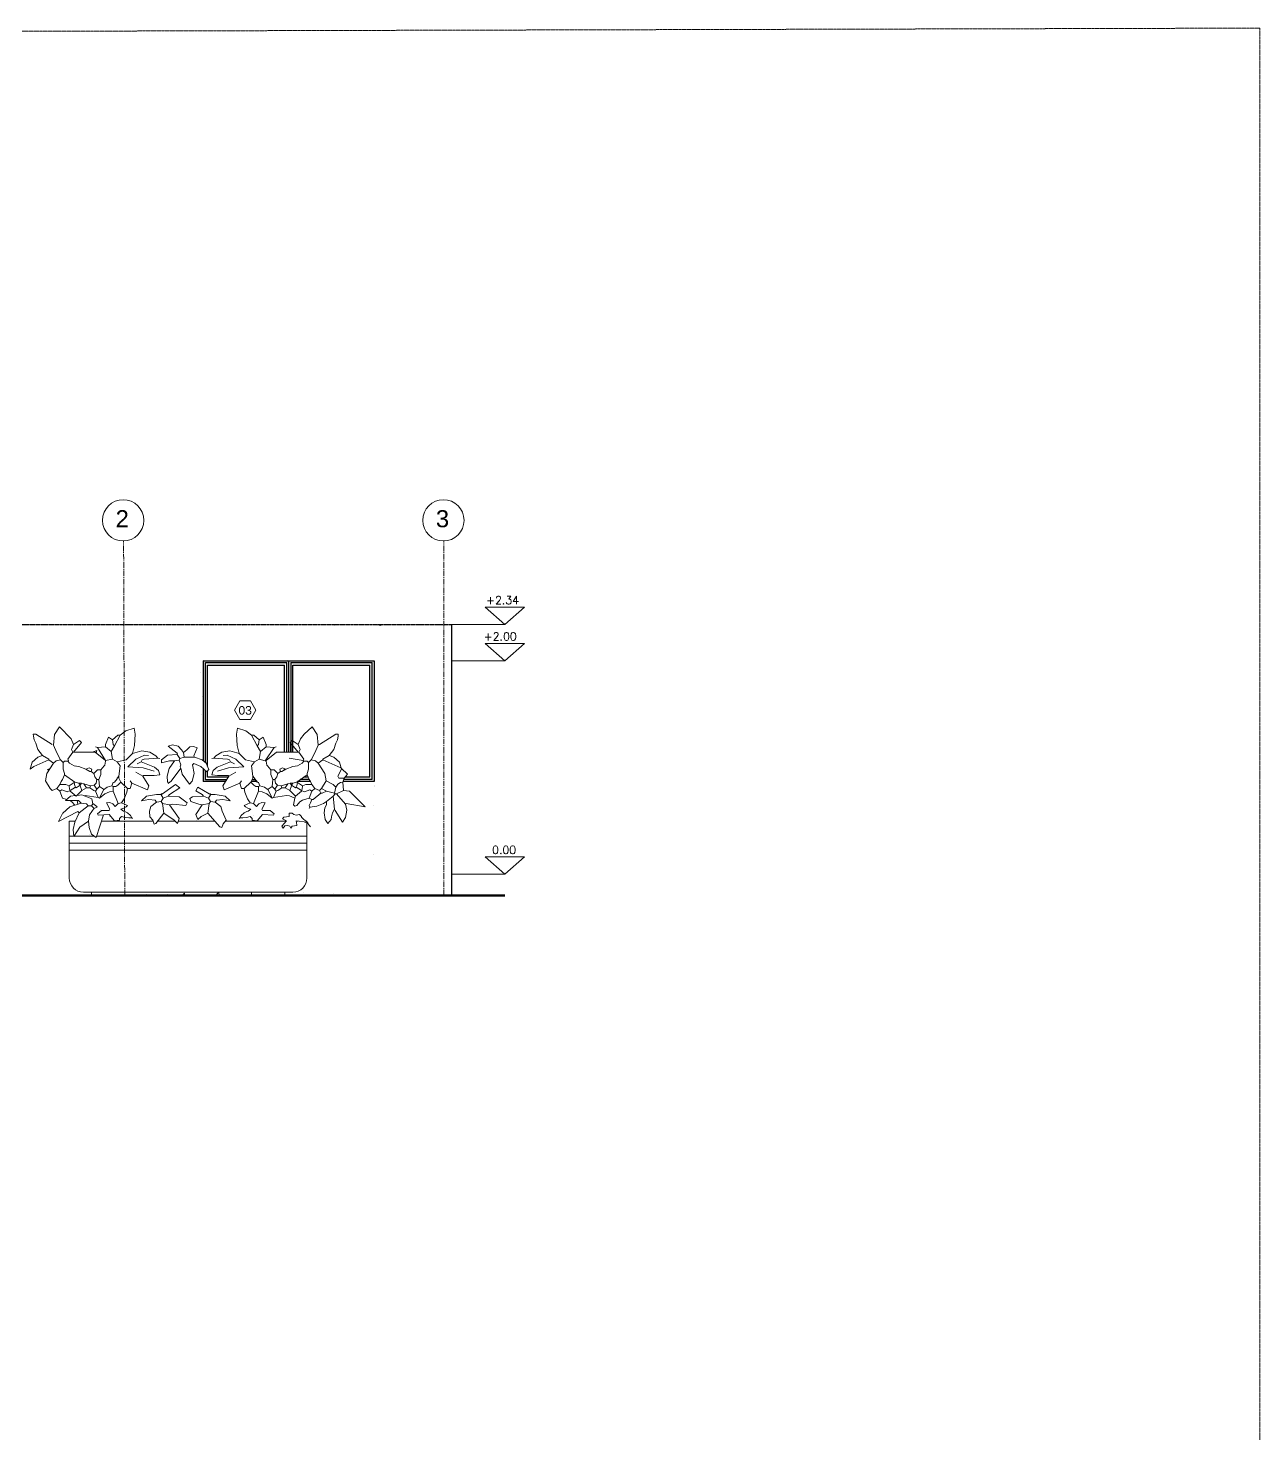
# Model space of a CAD drawing. Header units: centimetres. Extents: x -1487 to 7635, y -1892 to 2688.
# Drawn here: x 6481 to 7635, y 1370 to 2688 of the extents above; entities that cross this region are included whole.
import ezdxf

# ---------------------------------------------------------------- set-up
doc = ezdxf.new("R2010")
doc.units = ezdxf.units.CM
for name, pattern in [('ACAD_ISO10W100', [18, 12, -3, 0, -3]), ('CENTERX2', [4, 2.5, -0.5, 0.5, -0.5]), ('CENTRO2', [1.125, 0.75, -0.125, 0.125, -0.125])]:
    doc.linetypes.add(name, pattern=pattern)
for name, color, linetype, lineweight in [('A-ELEV-MBE1', 7, 'Continuous', 35), ('A-ELEV-PATT', 8, 'Continuous', 18), ('A-GLAZ-FULL', 4, 'Continuous', 25), ('AA - linee quote', 3, 'Continuous', 13), ('AA - pareti sezionate', 7, 'Continuous', 50), ('AA - serramenti e porte', 4, 'Continuous', 25), ('AA pareti non sezionate', 2, 'Continuous', 25), ('AA- arredo', 8, 'Continuous', 18), ('PROIEZIONI', 145, 'Continuous', 13), ('SIMBOLI FINESTRE', 3, 'Continuous', 13)]:
    doc.layers.add(name, color=color, linetype=linetype, lineweight=lineweight)
doc.layers.add('Layer1', color=7, linetype='Continuous')
doc.layers.add('VEGETAZIONE', color=94, linetype='Continuous')
doc.styles.add('ARIAL', font='Arial.ttf')
doc.styles.add('E-ROMANS', font='romans.shx', dxfattribs={"width": 0.8})

msp = doc.modelspace()

# ---------------------------------------------------------------- linework, layer by layer
at = {"layer": 'A-ELEV-MBE1'}
msp.add_line((6877.3816, 1874.9033), (6277.2921, 1874.9033), dxfattribs=at)
at = {"layer": 'A-ELEV-PATT', "linetype": 'Continuous'}
for p, q in [((6516.3113, 2128.2507), (6516.3113, 2128.2507)), ((6529.7107, 2127.9201), (6529.7107, 2127.9201)), ((6681.7083, 2127.8693), (6681.7083, 2127.8693)), ((6701.3452, 2128.3599), (6701.3452, 2128.3599)), ((6767.5335, 2128.2456), (6769.2468, 2128.9033)), ((6806.6246, 2128.8216), (6806.7029, 2128.9033)), ((6806.6339, 2128.805), (6811.1519, 2128.1043)), ((6811.1443, 2128.1088), (6811.0518, 2128.9033)), ((6645.0524, 2095.5411), (6645.0524, 2095.5411)), ((6723.9004, 2095.0302), (6725.3509, 2094.9033)), ((6642.6605, 2084.0805), (6642.6605, 2084.0805)), ((6644.4347, 2078.6301), (6644.4347, 2078.6301)), ((6643.817, 2061.7191), (6643.817, 2061.7191)), ((6643.1993, 2044.8081), (6643.1993, 2044.8081)), ((6805.0903, 2042.4786), (6805.0903, 2042.4786)), ((6877.32, 2041.8671), (6877.32, 2041.8671)), ((6541.7567, 2009.485), (6545.3137, 2010.8504)), ((6541.7683, 2009.4717), (6542.0617, 2009.2739)), ((6544.5646, 2008.5553), (6545.3303, 2010.8372)), ((6499.0734, 1993.1004), (6501.492, 1994.0288)), ((6499.085, 1993.0872), (6500.364, 1992.2245)), ((6796.3644, 1981.5287), (6796.3644, 1981.5287)), ((6804.9406, 1978.1511), (6804.9406, 1978.1511)), ((6805.2714, 1977.5516), (6805.2714, 1977.5516)), ((6804.6247, 1959.1897), (6804.6247, 1959.1897)), ((6804.7908, 1913.8236), (6804.7908, 1913.8236)), ((6609.1849, 1874.9033), (6611.562, 1875.8157)), ((6611.2761, 1874.9033), (6611.578, 1875.803)), ((6625.2749, 1874.9033), (6627.393, 1877.1108)), ((6627.6501, 1874.9033), (6627.3946, 1877.0992)), ((6637.0221, 1875.698), (6637.0221, 1875.698)), ((6656.8749, 1875.3306), (6659.2198, 1878.1251)), ((6656.8814, 1875.3256), (6659.9178, 1875.06)), ((6659.9559, 1875.0468), (6659.388, 1878.1251)), ((6695.6282, 1874.9033), (6695.7609, 1875.0614)), ((6695.831, 1874.9033), (6695.8053, 1875.043)), ((6738.4517, 1877.371), (6738.4517, 1877.371)), ((6766.5755, 1876.4857), (6766.5755, 1876.4857)), ((6865.8843, 1875.8711), (6865.8843, 1875.8711))]:
    msp.add_line(p, q, dxfattribs=at)
at = {"layer": 'A-GLAZ-FULL', "color": 0}
for p, q in [((6720.905, 1992.6021, -0.0003), (6720.905, 1993.9929, -0.0003)), ((6693.7114, 1983.5103, -0.0002), (6690.4859, 1983.5103, -0.0002))]:
    msp.add_line(p, q, dxfattribs=at)
at = {"layer": 'AA - linee quote', "linetype": 'CENTRO2', "ltscale": 7}
for p, q in [((6571.375, 1874.9033), (6570.2921, 2207.188)), ((6870.2921, 1874.9033), (6870.2921, 2207.188))]:
    msp.add_line(p, q, dxfattribs=at)
at = {"layer": 'AA - linee quote'}
for p, q in [((6927.3816, 2128.9033), (6908.9819, 2145.1331)), ((6908.9819, 2145.1331), (6945.7814, 2145.1331)), ((6945.7814, 2145.1331), (6927.3816, 2128.9033)), ((6927.3816, 2094.9033), (6908.9819, 2111.1331)), ((6908.9819, 2111.1331), (6945.7814, 2111.1331)), ((6945.7814, 2111.1331), (6927.3816, 2094.9033)), ((6927.3816, 1894.9033), (6908.9819, 1911.1331)), ((6908.9819, 1911.1331), (6945.7814, 1911.1331)), ((6945.7814, 1911.1331), (6927.3816, 1894.9033))]:
    msp.add_line(p, q, dxfattribs=at)
at = {"layer": 'AA - linee quote', "ltscale": 0.8}
for p, q in [((6927.3816, 2128.9033), (6877.3816, 2128.9033)), ((6927.3816, 2094.9033), (6877.3816, 2094.9033)), ((6927.3816, 1894.9033), (6877.3816, 1894.9033))]:
    msp.add_line(p, q, dxfattribs=at)
at = {"layer": 'AA - linee quote', "linetype": 'CENTRO2', "ltscale": 0.009}
msp.add_lwpolyline([(-1487.331, 2664.295), (7634.7147, 2687.7379), (7634.7147, 76.6954), (-1487.331, 53.2526)], close=True, dxfattribs=at)
at = {"layer": 'AA - linee quote'}
for centre in [(6569.8751, 2226.5152), (6869.8751, 2226.5152)]:
    msp.add_circle(centre, 19.3273, dxfattribs=at)
at = {"layer": 'AA - pareti sezionate'}
msp.add_line((6927.3816, 1874.9033), (5926.5878, 1874.9033), dxfattribs=at)
at = {"layer": 'AA - serramenti e porte'}
for p, q in [((6644.8679, 2094.9033), (6724.8679, 2094.9133, -0.0003)), ((6644.8679, 2094.9033), (6644.8679, 2001.2515)), ((6724.8679, 2094.9133, -0.0003), (6804.8679, 2094.9233, -0.0006)), ((6724.8679, 2094.9133, -0.0003), (6724.8679, 2009.2739, -0.0003)), ((6804.8679, 2094.9233, -0.0006), (6804.8679, 1981.8503, -0.0006)), ((6647.0121, 2093.2338), (6723.2015, 2093.2372, -0.0003)), ((6647.0121, 1999.4865), (6647.0121, 2093.2338)), ((6648.9289, 1996.0856), (6648.9294, 2090.9343)), ((6648.9294, 2090.9376), (6720.905, 2090.9372, -0.0003)), ((6720.905, 2009.2739, -0.0003), (6720.905, 2090.9372, -0.0003)), ((6723.2015, 2009.2739, -0.0003), (6723.2015, 2093.2372, -0.0003)), ((6727.0121, 2093.2438, -0.0003), (6803.2015, 2093.2472, -0.0006)), ((6727.0121, 2093.2438, -0.0003), (6727.0121, 2009.2739, -0.0003)), ((6728.9289, 2009.2739, -0.0003), (6728.9294, 2090.9476, -0.0003)), ((6728.9294, 2090.9476, -0.0003), (6800.905, 2090.9472, -0.0006)), ((6800.905, 1985.8203, -0.0006), (6800.905, 2090.9472, -0.0006)), ((6803.2015, 1983.5203, -0.0006), (6803.2015, 2093.2472, -0.0006)), ((6644.8679, 1993.9554), (6644.8679, 1981.8403)), ((6647.0121, 1983.5103), (6647.0121, 1991.9521)), ((6648.9288, 1985.8103), (6648.9288, 1991.4879)), ((6665.7557, 1981.8403, -0.0001), (6644.897, 1981.8403)), ((6666.7577, 1983.5103, -0.0001), (6647.0121, 1983.5103)), ((6668.1377, 1985.8103, -0.0001), (6648.9288, 1985.8103)), ((6695.0476, 1981.8403, -0.0002), (6689.6509, 1981.8403, -0.0002)), ((6693.0358, 1984.3546), (6695.4663, 1981.3169)), ((6745.3326, 1981.8503, -0.0004), (6733.3159, 1981.8503, -0.0003)), ((6744.24, 1983.5203, -0.0004), (6735.7457, 1983.5203, -0.0003)), ((6743.2003, 1985.8203, -0.0004), (6739.0922, 1985.8203, -0.0003)), ((6804.8679, 1981.8503, -0.0006), (6775.8703, 1981.8503, -0.0005)), ((6803.2015, 1983.5203, -0.0006), (6776.4272, 1983.5203, -0.0005)), ((6800.905, 1985.8203, -0.0006), (6777.6222, 1985.8203, -0.0005))]:
    msp.add_line(p, q, dxfattribs=at)
at = {"layer": 'AA pareti non sezionate', "linetype": 'ACAD_ISO10W100', "ltscale": 0.0009}
msp.add_line((5932.0907, 2128.9033), (6877.3816, 2128.9033), dxfattribs=at)
at = {"layer": 'AA pareti non sezionate'}
msp.add_line((6877.3816, 2128.9033), (6877.3816, 1874.9033), dxfattribs=at)
at = {"layer": 'AA- arredo'}
for p, q in [((6505.4016, 2025.723), (6510.1462, 2033.0326)), ((6510.1462, 2033.0326), (6521.0308, 2021.6297)), ((6567.0812, 2025.1383), (6572.3839, 2029.2316)), ((6572.3839, 2029.2316), (6580.1985, 2031.8631)), ((6580.1985, 2031.8631), (6581.0358, 2026.0154)), ((6676.9609, 2031.8631), (6676.1236, 2026.0154)), ((6684.7755, 2029.2316), (6676.9609, 2031.8631)), ((6690.0783, 2025.1383), (6684.7755, 2029.2316)), ((6747.0133, 2033.0326), (6739.4777, 2026.0154)), ((6751.7578, 2025.723), (6747.0133, 2033.0326)), ((6485.8651, 2024.2611), (6485.7221, 2026.29)), ((6485.7221, 2026.29), (6488.1544, 2026.29)), ((6486.4233, 2020.7525), (6485.8651, 2024.2611)), ((6488.1531, 2017.7833), (6486.4233, 2020.7525)), ((6489.9765, 2011.7044), (6488.1531, 2017.7833)), ((6488.1544, 2026.29), (6503.3469, 2016.5671)), ((6504.563, 2015.96), (6505.4016, 2025.723)), ((6504.563, 2015.96), (6507.6343, 2008.7648)), ((6521.0308, 2021.6297), (6523.4034, 2016.5671)), ((6521.5801, 2011.7044), (6523.4034, 2016.5671)), ((6523.4034, 2016.5671), (6528.8734, 2020.2138)), ((6530.6967, 2018.3905), (6523.4034, 2009.2739)), ((6528.8734, 2020.2138), (6530.6967, 2018.3905)), ((6553.1837, 2016.5671), (6556.2232, 2023.2533)), ((6553.1837, 2014.1367), (6553.1837, 2016.5671)), ((6556.2232, 2023.2533), (6559.8698, 2020.821)), ((6559.8698, 2020.821), (6564.7326, 2025.0766)), ((6559.8698, 2020.821), (6560.477, 2016.5671)), ((6560.477, 2016.5671), (6561.6931, 2015.351)), ((6561.6931, 2015.351), (6567.0812, 2025.1383)), ((6564.7326, 2025.0766), (6567.1631, 2025.0766)), ((6580.4776, 2015.4896), (6578.7102, 2008.0577)), ((6581.0358, 2026.0154), (6580.4776, 2015.4896)), ((6616.2204, 2016.1232), (6611.8773, 2015.0183)), ((6621.2441, 2014.9537), (6616.2204, 2016.1232)), ((6676.1236, 2026.0154), (6676.6818, 2015.4896)), ((6676.6818, 2015.4896), (6678.4492, 2008.0577)), ((6692.4268, 2025.0766), (6689.9963, 2025.0766)), ((6695.4663, 2015.351), (6690.0783, 2025.1383)), ((6697.2896, 2020.821), (6692.4268, 2025.0766)), ((6696.6825, 2016.5671), (6695.4663, 2015.351)), ((6697.2896, 2020.821), (6696.6825, 2016.5671)), ((6700.9363, 2023.2533), (6697.2896, 2020.821)), ((6703.9758, 2016.5671), (6700.9363, 2023.2533)), ((6703.9758, 2014.1367), (6703.9758, 2016.5671)), ((6728.2861, 2020.2138), (6726.4628, 2018.3905)), ((6726.4628, 2018.3905), (6733.756, 2009.2739)), ((6733.756, 2016.5671), (6728.2861, 2020.2138)), ((6736.1286, 2021.6297), (6733.756, 2016.5671)), ((6735.5794, 2011.7044), (6733.756, 2016.5671)), ((6739.4777, 2026.0154), (6736.1286, 2021.6297)), ((6749.5251, 2008.7648), (6752.5964, 2015.96)), ((6752.5964, 2015.96), (6751.7578, 2025.723)), ((6753.8126, 2016.5671), (6752.5964, 2015.96)), ((6769.005, 2026.29), (6753.8126, 2016.5671)), ((6769.0063, 2017.7833), (6767.183, 2011.7044)), ((6771.4373, 2026.29), (6769.005, 2026.29)), ((6769.0063, 2017.7833), (6770.7362, 2020.7525)), ((6770.7362, 2020.7525), (6771.2944, 2024.2611)), ((6771.2944, 2024.2611), (6771.4373, 2026.29)), ((6484.7487, 1999.9933), (6490.0515, 2004.6714)), ((6494.2303, 2006.2344), (6489.9765, 2011.7044)), ((6490.0515, 2004.6714), (6494.2303, 2006.2344)), ((6494.2303, 2006.2344), (6500.3074, 2002.5878)), ((6500.3074, 2002.5878), (6500.3074, 2001.9806)), ((6507.6343, 2008.7648), (6511.2473, 2001.9806)), ((6522.7962, 2009.2739), (6517.9334, 2002.5878)), ((6517.9334, 2002.5878), (6518.5406, 2001.3734)), ((6522.7962, 2009.2739), (6521.5801, 2011.7044)), ((6523.4034, 2009.2739), (6522.7962, 2009.2739)), ((6523.4034, 2009.2739), (6524.0106, 2009.2739)), ((6543.7022, 2009.2739), (6524.0106, 2009.2739)), ((6553.1837, 2001.3734), (6543.7023, 2009.2739)), ((6544.0671, 2014.1367), (6545.8904, 2013.5277)), ((6545.8904, 2013.5277), (6553.1837, 2014.1367)), ((6553.1837, 2001.3734), (6545.8904, 2013.5277)), ((6558.6537, 2009.8811), (6553.1837, 2014.1367)), ((6559.8698, 2002.5878), (6553.1837, 2001.3734)), ((6561.6931, 2015.351), (6558.6537, 2009.8811)), ((6558.6537, 2009.8811), (6559.8698, 2002.5878)), ((6564.1236, 2000.1573), (6559.8698, 2002.5878)), ((6578.7102, 2008.0577), (6572.6331, 2001.9806)), ((6574.3884, 1995.4464), (6581.6832, 2002.6999)), ((6578.7102, 2008.0577), (6587.2196, 2010.49)), ((6578.7102, 2008.6667), (6578.7102, 2008.0577)), ((6581.6832, 2002.6999), (6589.8434, 2006.4562)), ((6587.2196, 2010.49), (6594.7114, 2009.3496)), ((6587.8268, 2001.9806), (6589.6501, 2002.5878)), ((6589.6501, 2002.5878), (6602.4133, 2003.804)), ((6589.8434, 2006.4562), (6593.6762, 2006.0676)), ((6594.7114, 2009.3496), (6600.5723, 2005.841)), ((6600.5723, 2005.841), (6602.4133, 2003.804)), ((6602.4133, 2003.804), (6604.2367, 2003.1968)), ((6605.7984, 2002.2551), (6611.2684, 2006.5107)), ((6605.7984, 1999.2174), (6605.7984, 2002.2551)), ((6620.3849, 2007.1179), (6611.2684, 2006.5107)), ((6611.8773, 2015.0183), (6620.3849, 2008.334)), ((6620.3849, 2008.334), (6620.3849, 2007.1179)), ((6620.3849, 2007.1179), (6622.8172, 2003.4712)), ((6624.6406, 2011.3717), (6621.2441, 2014.9537)), ((6622.8172, 2003.4712), (6622.2083, 2001.6479)), ((6627.0711, 2004.6874), (6622.8172, 2003.4712)), ((6626.4639, 2008.9412), (6624.6406, 2011.3717)), ((6629.5016, 2011.3717), (6626.4639, 2008.9412)), ((6626.4639, 2008.9412), (6627.0711, 2004.6874)), ((6627.0711, 2004.6874), (6636.7948, 2004.6874)), ((6632.4078, 2014.3689), (6629.5016, 2011.3717)), ((6635.7569, 2014.6613), (6632.4078, 2014.3689)), ((6639.2272, 2013.1952), (6635.7569, 2014.6613)), ((6636.1876, 2005.9017), (6639.2272, 2013.1952)), ((6636.7948, 2004.6874), (6636.1876, 2005.9017)), ((6643.8506, 2002.0888), (6636.7948, 2004.6874)), ((6654.7461, 2003.804), (6652.9228, 2003.1968)), ((6656.5871, 2005.841), (6654.7461, 2003.804)), ((6667.5093, 2002.5878), (6654.7461, 2003.804)), ((6662.4481, 2009.3496), (6656.5871, 2005.841)), ((6669.9398, 2010.49), (6662.4481, 2009.3496)), ((6667.316, 2006.4562), (6663.4832, 2006.0676)), ((6675.4763, 2002.6999), (6667.316, 2006.4562)), ((6669.3327, 2001.9806), (6667.5093, 2002.5878)), ((6678.4492, 2008.0577), (6669.9398, 2010.49)), ((6682.771, 1995.4464), (6675.4763, 2002.6999)), ((6678.4492, 2008.6667), (6678.4492, 2008.0577)), ((6678.4492, 2008.0577), (6684.5264, 2001.9806)), ((6693.0358, 2000.1573), (6697.2896, 2002.5878)), ((6695.4663, 2015.351), (6698.5058, 2009.8811)), ((6698.5058, 2009.8811), (6697.2896, 2002.5878)), ((6697.2896, 2002.5878), (6702.9436, 2001.0459)), ((6698.5058, 2009.8811), (6703.9758, 2014.1367)), ((6702.9436, 2001.0459), (6711.269, 2013.5277)), ((6711.269, 2013.5277), (6703.9758, 2014.1367)), ((6703.9758, 2001.3734), (6713.4572, 2009.2739)), ((6713.0924, 2014.1367), (6711.269, 2013.5277)), ((6713.4572, 2009.2739), (6733.1489, 2009.2739)), ((6738.6188, 2001.3734), (6725.2466, 2003.804)), ((6733.756, 2009.2739), (6733.1489, 2009.2739)), ((6733.756, 2009.2739), (6734.3632, 2009.2739)), ((6734.3632, 2009.2739), (6735.5794, 2011.7044)), ((6734.3632, 2009.2739), (6739.226, 2002.5878)), ((6739.226, 2002.5878), (6738.6188, 2001.3734)), ((6745.9121, 2001.9806), (6749.5251, 2008.7648)), ((6762.9292, 2006.2344), (6756.8521, 2002.5878)), ((6756.8521, 2002.5878), (6756.8521, 2001.9806)), ((6767.183, 2011.7044), (6762.9292, 2006.2344)), ((6767.108, 2004.6714), (6762.9292, 2006.2344)), ((6772.4107, 1999.9933), (6767.108, 2004.6714)), ((6482.6832, 1993.4712), (6484.7487, 1999.9933)), ((6486.3298, 1995.9035), (6482.6832, 1993.4712)), ((6482.6832, 1994.0802), (6482.6832, 1993.4712)), ((6500.3074, 2001.9806), (6486.3298, 1995.9035)), ((6498.4841, 1989.2174), (6497.2697, 1982.5313)), ((6504.563, 1998.9411), (6498.4841, 1989.2174)), ((6500.3074, 2001.9806), (6504.563, 1998.9411)), ((6507.0761, 2001.1629), (6504.563, 1998.9411)), ((6511.2473, 2001.9806), (6507.0761, 2001.1629)), ((6513.6796, 1999.5501), (6511.2473, 2001.9806)), ((6514.894, 2000.7644), (6513.6796, 1999.5501)), ((6513.6796, 1999.5501), (6513.6796, 1993.4712)), ((6513.6796, 1993.4712), (6514.894, 1989.2174)), ((6517.9334, 2000.7644), (6514.894, 2000.7644)), ((6514.894, 1989.2174), (6514.894, 1988.0012)), ((6518.5406, 2001.3734), (6517.9334, 2000.7644)), ((6517.9334, 2000.7644), (6519.6353, 1998.8238)), ((6519.6353, 1998.8238), (6523.8217, 1996.4847)), ((6523.8217, 1996.4847), (6528.2662, 1995.9035)), ((6528.2662, 1995.9035), (6534.9505, 1993.4712)), ((6534.9505, 1993.4712), (6537.9899, 1994.6873)), ((6538.5971, 1991.0407), (6534.9505, 1993.4712)), ((6537.9899, 1994.6873), (6540.4204, 1993.4712)), ((6539.8133, 1991.0407), (6538.5971, 1991.0407)), ((6540.4204, 1993.4712), (6539.8133, 1991.0407)), ((6539.8133, 1991.0407), (6542.2438, 1989.2174)), ((6542.2438, 1989.2174), (6545.8904, 1992.864)), ((6542.2438, 1989.2174), (6543.4599, 1986.1779)), ((6545.8904, 1992.864), (6548.9299, 1992.864)), ((6551.9693, 1996.5106), (6548.9299, 1992.864)), ((6548.9299, 1992.864), (6548.9401, 1988.298)), ((6552.5765, 1997.1178), (6551.9693, 1996.5106)), ((6553.1837, 2000.7644), (6552.5765, 1997.1178)), ((6553.1837, 2000.7644), (6553.1837, 2001.3734)), ((6572.6331, 2001.9806), (6564.1236, 2000.1573)), ((6564.1236, 2000.1573), (6567.1631, 1996.5106)), ((6567.1631, 1996.5106), (6565.9469, 1986.7869)), ((6588.4834, 1994.6692), (6574.3884, 1995.4464)), ((6588.4358, 1986.7869), (6581.7496, 1990.4335)), ((6582.9658, 1998.334), (6586.6124, 2000.1573)), ((6586.6124, 2000.1573), (6587.8268, 2001.9806)), ((6591.4734, 1998.334), (6586.6124, 2000.1573)), ((6598.8691, 1991.5606), (6588.4834, 1994.6692)), ((6599.3757, 1995.2945), (6591.4734, 1998.334)), ((6603.0223, 1992.2568), (6599.3757, 1995.2945)), ((6604.2367, 1988.0012), (6603.0223, 1992.2568)), ((6613.4294, 2001.2117), (6605.7984, 1999.2174)), ((6612.8713, 1993.9021), (6611.1967, 1986.8849)), ((6617.9538, 2001.0405), (6612.8713, 1993.9021)), ((6617.9544, 2001.0407), (6613.4294, 2001.2117)), ((6624.0316, 1994.3546), (6614.915, 1982.1986)), ((6622.2083, 2001.6479), (6617.9544, 2001.0407)), ((6622.2083, 2001.6479), (6624.0316, 1997.3941)), ((6624.0316, 1997.3941), (6623.4244, 1995.5708)), ((6623.4244, 1995.5708), (6624.0316, 1994.3546)), ((6624.0316, 1994.3546), (6625.1514, 1988.6392)), ((6634.3644, 1982.1986), (6636.3151, 1989.224)), ((6634.9715, 1997.3941), (6636.1876, 1998.6084)), ((6636.3151, 1989.224), (6634.9715, 1997.3941)), ((6636.1876, 1998.6084), (6642.7342, 1995.9488)), ((6642.7342, 1995.9488), (6648.3438, 1990.708)), ((6647.7579, 1998.8726), (6643.8506, 2002.0888)), ((6650.167, 1993.1385), (6647.7579, 1998.8726)), ((6648.3438, 1990.708), (6650.167, 1993.1385)), ((6652.9228, 1988.0012), (6654.1371, 1992.2568)), ((6654.1371, 1992.2568), (6657.7837, 1995.2945)), ((6657.7837, 1995.2945), (6665.686, 1998.334)), ((6658.2903, 1991.5606), (6668.6761, 1994.6692)), ((6665.686, 1998.334), (6670.547, 2000.1573)), ((6668.6761, 1994.6692), (6682.771, 1995.4464)), ((6668.7236, 1986.7869), (6675.4098, 1990.4335)), ((6670.547, 2000.1573), (6669.3327, 2001.9806)), ((6674.1936, 1998.334), (6670.547, 2000.1573)), ((6684.5264, 2001.9806), (6693.0358, 2000.1573)), ((6693.0358, 2000.1573), (6689.9963, 1996.5106)), ((6689.9963, 1996.5106), (6691.2125, 1986.7869)), ((6703.9758, 2000.7644), (6703.9758, 2001.3734)), ((6703.9758, 2000.7644), (6704.5829, 1997.1178)), ((6704.5829, 1997.1178), (6705.1901, 1996.5106)), ((6705.1901, 1996.5106), (6708.2296, 1992.864)), ((6708.2296, 1992.864), (6708.2193, 1988.298)), ((6711.269, 1992.864), (6708.2296, 1992.864)), ((6714.9157, 1989.2174), (6711.269, 1992.864)), ((6714.9157, 1989.2174), (6713.6995, 1986.1779)), ((6717.3462, 1991.0407), (6714.9157, 1989.2174)), ((6719.1695, 1994.6873), (6716.739, 1993.4712)), ((6716.739, 1993.4712), (6717.3462, 1991.0407)), ((6717.3462, 1991.0407), (6718.5623, 1991.0407)), ((6718.5623, 1991.0407), (6722.209, 1993.4712)), ((6722.209, 1993.4712), (6719.1695, 1994.6873)), ((6728.8932, 1995.9035), (6722.209, 1993.4712)), ((6733.3377, 1996.4847), (6728.8932, 1995.9035)), ((6737.5241, 1998.8238), (6733.3377, 1996.4847)), ((6739.226, 2000.7644), (6737.5241, 1998.8238)), ((6738.6188, 2001.3734), (6739.226, 2000.7644)), ((6739.226, 2000.7644), (6742.2655, 2000.7644)), ((6742.2655, 2000.7644), (6743.4798, 1999.5501)), ((6743.4798, 1993.4712), (6742.2655, 1989.2174)), ((6742.2655, 1989.2174), (6742.2655, 1988.0012)), ((6743.4798, 1999.5501), (6745.9121, 2001.9806)), ((6743.4798, 1999.5501), (6743.4798, 1993.4712)), ((6750.0833, 2001.1629), (6745.9121, 2001.9806)), ((6752.5964, 1998.9411), (6750.0833, 2001.1629)), ((6756.8521, 2001.9806), (6752.5964, 1998.9411)), ((6752.5964, 1998.9411), (6758.6754, 1989.2174)), ((6756.8521, 2001.9806), (6770.8296, 1995.9035)), ((6758.6754, 1989.2174), (6759.8897, 1982.5313)), ((6770.8296, 1995.9035), (6773.8691, 1994.6873)), ((6774.4762, 1993.4712), (6770.8296, 1986.7869)), ((6774.4762, 1993.4712), (6772.4107, 1999.9933)), ((6779.9462, 1988.6102), (6774.4762, 1994.0802)), ((6497.2697, 1982.5313), (6501.5235, 1975.2379)), ((6507.6007, 1975.2379), (6510.6402, 1978.8846)), ((6510.6402, 1978.8846), (6511.8563, 1981.9241)), ((6516.1101, 1978.8846), (6510.6402, 1978.8846)), ((6511.8563, 1981.9241), (6513.0707, 1983.7474)), ((6513.0707, 1983.7474), (6514.894, 1988.0012)), ((6514.894, 1988.0012), (6524.6196, 1981.3169)), ((6519.1496, 1977.6702), (6516.1101, 1978.8846)), ((6524.0106, 1980.7079), (6519.1496, 1977.6702)), ((6519.7568, 1974.6308), (6519.1496, 1977.6702)), ((6525.2267, 1976.4541), (6520.3639, 1973.4146)), ((6524.6196, 1981.3169), (6524.0106, 1980.7079)), ((6524.0106, 1980.7079), (6524.6196, 1977.6702)), ((6528.2662, 1980.1008), (6524.6196, 1981.3169)), ((6524.6196, 1977.6702), (6525.2267, 1976.4541)), ((6525.2267, 1976.4541), (6525.8339, 1975.8469)), ((6525.8339, 1975.8469), (6529.4805, 1978.2774)), ((6529.4805, 1978.2774), (6528.2662, 1980.1008)), ((6528.2662, 1980.1008), (6530.6967, 1980.1008)), ((6529.4805, 1978.2774), (6530.6967, 1980.1008)), ((6529.4805, 1977.6702), (6529.4805, 1978.2774)), ((6531.3038, 1973.4146), (6529.4805, 1977.6702)), ((6530.6967, 1980.1008), (6533.1272, 1979.4936)), ((6539.2061, 1977.6702), (6533.1272, 1979.4936)), ((6533.1272, 1979.4936), (6535.5595, 1975.8469)), ((6538.5971, 1975.8469), (6539.2061, 1977.6702)), ((6542.8527, 1978.2774), (6539.2061, 1977.6702)), ((6544.6761, 1980.1008), (6542.8527, 1978.2774)), ((6542.8527, 1978.2774), (6545.2832, 1974.6308)), ((6543.4599, 1986.1779), (6545.2832, 1983.7474)), ((6545.2832, 1983.7474), (6544.6761, 1980.1008)), ((6545.2832, 1983.7474), (6547.1065, 1983.7474)), ((6545.2832, 1974.6308), (6547.7137, 1977.0613)), ((6548.9401, 1988.298), (6547.1065, 1983.7474)), ((6547.1065, 1983.7474), (6547.7137, 1977.0613)), ((6547.7137, 1977.0613), (6551.3603, 1974.6308)), ((6551.3603, 1974.0236), (6555.007, 1976.4541)), ((6555.007, 1976.4541), (6559.2627, 1977.6702)), ((6559.2627, 1977.6702), (6560.477, 1980.7079)), ((6560.477, 1977.0613), (6559.2627, 1977.6702)), ((6561.6931, 1981.3169), (6560.477, 1980.7079)), ((6560.477, 1980.7079), (6560.477, 1981.3169)), ((6562.9093, 1977.0613), (6560.477, 1977.0613)), ((6560.477, 1972.8075), (6560.477, 1977.0613)), ((6564.1236, 1984.3546), (6561.6931, 1981.3169)), ((6564.7326, 1978.2774), (6562.9093, 1977.0613)), ((6565.9469, 1986.7869), (6564.1236, 1984.9636)), ((6564.1236, 1984.9636), (6564.1236, 1984.3546)), ((6567.7703, 1981.3169), (6564.7326, 1978.2774)), ((6565.9469, 1986.7869), (6565.9469, 1984.9636)), ((6565.9469, 1984.9636), (6567.7703, 1981.3169)), ((6573.8492, 1975.2379), (6567.7703, 1981.3169)), ((6576.2797, 1982.5313), (6578.103, 1980.1008)), ((6578.103, 1980.1008), (6576.2797, 1975.2379)), ((6578.103, 1980.1008), (6592.6896, 1974.0236)), ((6588.4358, 1986.7869), (6589.0429, 1987.394)), ((6593.9057, 1977.6702), (6588.4358, 1986.7869)), ((6589.0429, 1987.394), (6598.7667, 1987.394)), ((6592.6896, 1974.0236), (6593.9057, 1977.6702)), ((6598.7667, 1987.394), (6604.2367, 1988.0012)), ((6606.669, 1970.377), (6618.8232, 1978.8846)), ((6611.1967, 1986.8849), (6611.2684, 1981.5914)), ((6611.2684, 1981.5914), (6612.4845, 1980.3752)), ((6612.4845, 1980.3752), (6611.8773, 1979.7681)), ((6614.915, 1982.1986), (6612.4845, 1980.3752)), ((6618.8232, 1978.8846), (6623.0788, 1975.8469)), ((6625.1514, 1988.6392), (6631.9327, 1979.1599)), ((6631.9339, 1979.1609), (6634.3644, 1982.1986)), ((6639.7887, 1976.5405), (6637.9912, 1972.9446)), ((6650.4905, 1970.377), (6639.7887, 1976.5405)), ((6658.3928, 1987.394), (6652.9228, 1988.0012)), ((6668.1165, 1987.394), (6658.3928, 1987.394)), ((6663.2537, 1977.6702), (6668.7236, 1986.7869)), ((6664.4699, 1974.0236), (6663.2537, 1977.6702)), ((6679.0564, 1980.1008), (6664.4699, 1974.0236)), ((6668.7236, 1986.7869), (6668.1165, 1987.394)), ((6680.8798, 1982.5313), (6679.0564, 1980.1008)), ((6679.0564, 1980.1008), (6680.8798, 1975.2379)), ((6683.3102, 1975.2379), (6689.3892, 1981.3169)), ((6691.2125, 1984.9636), (6689.3892, 1981.3169)), ((6689.3892, 1981.3169), (6692.4268, 1978.2774)), ((6691.2125, 1986.7869), (6691.2125, 1984.9636)), ((6691.2125, 1986.7869), (6693.0358, 1984.9636)), ((6692.4268, 1978.2774), (6694.2501, 1977.0613)), ((6693.0358, 1984.9636), (6693.0358, 1984.3546)), ((6694.2501, 1977.0613), (6696.6825, 1977.0613)), ((6695.4663, 1981.3169), (6696.6825, 1980.7079)), ((6696.6825, 1980.7079), (6696.6825, 1981.3169)), ((6697.8968, 1977.6702), (6696.6825, 1980.7079)), ((6696.6825, 1977.0613), (6697.8968, 1977.6702)), ((6696.6825, 1972.8075), (6696.6825, 1977.0613)), ((6702.1524, 1976.4541), (6697.8968, 1977.6702)), ((6705.7991, 1974.0236), (6702.1524, 1976.4541)), ((6709.4457, 1977.0613), (6705.7991, 1974.6308)), ((6708.2193, 1988.298), (6710.0529, 1983.7474)), ((6710.0529, 1983.7474), (6709.4457, 1977.0613)), ((6711.8762, 1974.6308), (6709.4457, 1977.0613)), ((6711.8762, 1983.7474), (6710.0529, 1983.7474)), ((6713.6995, 1986.1779), (6711.8762, 1983.7474)), ((6711.8762, 1983.7474), (6712.4834, 1980.1008)), ((6714.3067, 1978.2774), (6711.8762, 1974.6308)), ((6712.4834, 1980.1008), (6714.3067, 1978.2774)), ((6714.3067, 1978.2774), (6717.9533, 1977.6702)), ((6717.9533, 1977.6702), (6724.0323, 1979.4936)), ((6718.5623, 1975.8469), (6717.9533, 1977.6702)), ((6724.0323, 1979.4936), (6721.6, 1975.8469)), ((6726.4628, 1980.1008), (6724.0323, 1979.4936)), ((6725.8556, 1973.4146), (6727.6789, 1977.6702)), ((6728.8932, 1980.1008), (6726.4628, 1980.1008)), ((6727.6789, 1978.2774), (6726.4628, 1980.1008)), ((6727.6789, 1978.2774), (6728.8932, 1980.1008)), ((6731.3255, 1975.8469), (6727.6789, 1978.2774)), ((6727.6789, 1977.6702), (6727.6789, 1978.2774)), ((6728.8932, 1980.1008), (6732.5399, 1981.3169)), ((6731.9327, 1976.4541), (6731.3255, 1975.8469)), ((6732.5399, 1977.6702), (6731.9327, 1976.4541)), ((6731.9327, 1976.4541), (6736.7955, 1973.4146)), ((6732.5399, 1981.3169), (6742.2655, 1988.0012)), ((6732.5399, 1981.3169), (6733.1489, 1980.7079)), ((6733.1489, 1980.7079), (6732.5399, 1977.6702)), ((6733.1489, 1980.7079), (6738.0098, 1977.6702)), ((6738.0098, 1977.6702), (6737.4027, 1974.6308)), ((6741.0493, 1978.8846), (6738.0098, 1977.6702)), ((6746.5193, 1978.8846), (6741.0493, 1978.8846)), ((6742.2655, 1988.0012), (6744.0888, 1983.7474)), ((6744.0888, 1983.7474), (6745.3031, 1981.9241)), ((6745.3031, 1981.9241), (6746.5193, 1978.8846)), ((6749.5588, 1975.2379), (6746.5193, 1978.8846)), ((6755.6359, 1975.2379), (6759.8897, 1982.5313)), ((6759.8897, 1982.5313), (6766.5758, 1978.8846)), ((6766.5758, 1978.8846), (6769.0063, 1976.4541)), ((6767.792, 1970.9841), (6769.0063, 1976.4541)), ((6769.0063, 1976.4541), (6771.0153, 1979.2341)), ((6770.8296, 1986.7869), (6772.0458, 1984.9636)), ((6771.0153, 1979.2341), (6773.5271, 1980.9884)), ((6772.0458, 1984.9636), (6776.9086, 1984.9636)), ((6773.5271, 1980.9884), (6775.6924, 1981.3169)), ((6775.6924, 1981.3169), (6776.9086, 1984.9636)), ((6775.6924, 1981.3169), (6776.2996, 1973.4146)), ((6776.9086, 1984.9636), (6779.9462, 1988.6102)), ((6501.5235, 1975.2379), (6503.3469, 1973.4146)), ((6503.3469, 1973.4146), (6507.6007, 1975.2379)), ((6510.6402, 1972.8075), (6507.6007, 1975.2379)), ((6512.4635, 1974.0236), (6510.6402, 1972.8075)), ((6513.0707, 1966.1213), (6510.6402, 1972.8075)), ((6517.3263, 1972.2003), (6512.4635, 1974.0236)), ((6517.0193, 1964.9522), (6513.0707, 1966.1213)), ((6515.8107, 1963.931), (6528.0838, 1963.931)), ((6520.5165, 1967.9498), (6515.8279, 1963.931)), ((6520.3639, 1973.4146), (6517.3263, 1972.2003)), ((6520.3639, 1973.4146), (6519.7568, 1974.6308)), ((6521.7237, 1962.6655), (6519.7909, 1963.931)), ((6520.3639, 1972.8075), (6520.3639, 1973.4146)), ((6525.8339, 1967.9447), (6520.3639, 1972.8075)), ((6525.1461, 1968.5561), (6520.5165, 1967.9498)), ((6531.3038, 1973.4146), (6525.8339, 1967.9447)), ((6531.2048, 1969.3495), (6526.6411, 1968.7518)), ((6526.8805, 1963.931), (6527.556, 1960.5507)), ((6528.0838, 1963.931), (6530.5143, 1961.4987)), ((6540.4335, 1965.4822), (6531.2048, 1969.3495)), ((6535.5595, 1975.8469), (6531.3038, 1973.4146)), ((6534.3433, 1968.5536), (6533.3113, 1968.4667)), ((6546.4994, 1966.7303), (6534.3433, 1968.5536)), ((6535.5595, 1975.8469), (6538.5971, 1975.8469)), ((6542.2438, 1973.4146), (6538.5971, 1975.8469)), ((6540.4336, 1965.4821), (6540.4335, 1965.4822)), ((6541.4542, 1960.8915), (6540.4336, 1965.4821)), ((6544.0671, 1972.8075), (6542.2438, 1973.4146)), ((6545.2832, 1974.6308), (6544.0671, 1972.8075)), ((6544.0671, 1972.8075), (6546.4994, 1966.7303)), ((6546.4994, 1966.7303), (6547.7137, 1966.1213)), ((6551.3603, 1974.0236), (6547.7137, 1966.1213)), ((6547.7137, 1966.1213), (6552.6241, 1970.2287)), ((6551.3603, 1974.6308), (6551.3603, 1974.0236)), ((6552.6241, 1970.2287), (6557.0896, 1972.2169)), ((6557.0896, 1972.2169), (6560.477, 1972.8075)), ((6565.3398, 1961.2604), (6560.477, 1972.8075)), ((6568.3792, 1961.8675), (6570.7094, 1965.6675)), ((6570.7094, 1965.6675), (6573.3887, 1971.7491)), ((6573.3887, 1971.7491), (6573.8492, 1975.2379)), ((6576.2797, 1975.2379), (6573.8492, 1975.2379)), ((6587.1759, 1963.7378), (6591.6414, 1968.1235)), ((6593.9057, 1964.907), (6587.1759, 1963.7378)), ((6591.6414, 1968.1235), (6601.199, 1969.768)), ((6593.9057, 1964.907), (6599.9828, 1964.298)), ((6599.9828, 1964.298), (6601.199, 1962.4747)), ((6605.4528, 1969.768), (6601.199, 1969.768)), ((6605.4528, 1963.0837), (6601.199, 1962.4747)), ((6605.4528, 1969.768), (6605.4528, 1970.377)), ((6605.4528, 1970.377), (6606.0599, 1970.377)), ((6606.0599, 1970.377), (6605.4528, 1969.768)), ((6605.4528, 1969.768), (6605.4528, 1969.1608)), ((6605.4528, 1969.1608), (6607.2761, 1966.1213)), ((6607.2761, 1966.1213), (6605.4528, 1963.0837)), ((6605.4528, 1963.0837), (6606.669, 1961.2604)), ((6606.0599, 1970.377), (6606.669, 1970.377)), ((6612.1389, 1967.9447), (6607.2761, 1966.1213)), ((6613.3532, 1969.768), (6612.1389, 1967.9447)), ((6612.1389, 1967.9447), (6622.4699, 1967.3375)), ((6623.0788, 1975.8469), (6613.3532, 1969.768)), ((6622.4699, 1967.3375), (6629.7631, 1961.8675)), ((6632.3397, 1965.8614), (6634.6896, 1967.3375)), ((6633.3453, 1962.9591), (6632.3397, 1965.8614)), ((6640.7667, 1960.6514), (6633.3453, 1962.9591)), ((6634.6896, 1967.3375), (6645.0205, 1967.9447)), ((6637.9912, 1972.9446), (6643.8062, 1969.768)), ((6643.8062, 1969.768), (6645.0205, 1967.9447)), ((6645.0205, 1967.9447), (6649.8833, 1966.1213)), ((6651.7066, 1969.1608), (6649.8833, 1966.1213)), ((6649.8833, 1966.1213), (6651.7066, 1963.0837)), ((6651.0995, 1970.377), (6650.4905, 1970.377)), ((6651.7066, 1963.0837), (6650.4905, 1961.2604)), ((6651.7066, 1970.377), (6651.0995, 1970.377)), ((6651.0995, 1970.377), (6651.7066, 1969.768)), ((6651.7066, 1969.768), (6651.7066, 1970.377)), ((6651.7066, 1969.768), (6655.9605, 1969.768)), ((6651.7066, 1969.768), (6651.7066, 1969.1608)), ((6651.7066, 1963.0837), (6655.9605, 1962.4747)), ((6665.5181, 1968.1235), (6655.9605, 1969.768)), ((6657.1766, 1964.298), (6655.9605, 1962.4747)), ((6663.2537, 1964.907), (6657.1766, 1964.298)), ((6663.2537, 1964.907), (6669.9836, 1963.7378)), ((6669.9836, 1963.7378), (6665.5181, 1968.1235)), ((6680.8798, 1975.2379), (6683.3102, 1975.2379)), ((6683.7708, 1971.7491), (6683.3102, 1975.2379)), ((6686.4501, 1965.6675), (6683.7708, 1971.7491)), ((6688.7802, 1961.8675), (6686.4501, 1965.6675)), ((6691.8197, 1961.2604), (6696.6825, 1972.8075)), ((6700.0698, 1972.2169), (6696.6825, 1972.8075)), ((6704.5353, 1970.2287), (6700.0698, 1972.2169)), ((6709.4457, 1966.1213), (6704.5353, 1970.2287)), ((6705.7991, 1974.6308), (6705.7991, 1974.0236)), ((6705.7991, 1974.0236), (6709.4457, 1966.1213)), ((6710.6601, 1966.7303), (6709.4457, 1966.1213)), ((6713.0924, 1972.8075), (6710.6601, 1966.7303)), ((6710.6601, 1966.7303), (6722.8161, 1968.5536)), ((6711.8762, 1974.6308), (6713.0924, 1972.8075)), ((6713.0924, 1972.8075), (6714.9157, 1973.4146)), ((6714.9157, 1973.4146), (6718.5623, 1975.8469)), ((6721.6, 1975.8469), (6718.5623, 1975.8469)), ((6721.6, 1975.8469), (6725.8556, 1973.4146)), ((6722.8161, 1968.5536), (6725.5723, 1968.3215)), ((6725.5723, 1968.3215), (6730.7636, 1966.2549)), ((6725.8556, 1973.4146), (6731.3255, 1967.9447)), ((6730.7166, 1966.1213), (6729.5022, 1960.0442)), ((6731.3255, 1967.9447), (6730.7166, 1966.1213)), ((6736.7955, 1972.8075), (6731.3255, 1967.9447)), ((6735.4358, 1962.6655), (6737.9276, 1964.2971)), ((6737.4027, 1974.6308), (6736.7955, 1973.4146)), ((6736.7955, 1973.4146), (6736.7955, 1972.8075)), ((6736.7955, 1973.4146), (6739.8332, 1972.2003)), ((6737.9276, 1964.2971), (6744.0888, 1966.1213)), ((6739.8332, 1972.2003), (6744.6959, 1974.0236)), ((6746.5193, 1972.8075), (6744.0888, 1966.1213)), ((6744.0888, 1966.1213), (6746.5193, 1964.907)), ((6744.6959, 1974.0236), (6746.5193, 1972.8075)), ((6746.5193, 1964.907), (6745.3031, 1961.8675)), ((6746.5193, 1972.8075), (6749.5588, 1975.2379)), ((6746.5193, 1964.907), (6747.7354, 1964.907)), ((6747.7354, 1964.907), (6755.0287, 1970.9841)), ((6753.8126, 1973.4146), (6749.5588, 1975.2379)), ((6755.6359, 1975.2379), (6753.8126, 1973.4146)), ((6755.0287, 1970.9841), (6753.8126, 1973.4146)), ((6756.2431, 1970.9841), (6755.0287, 1970.9841)), ((6760.4987, 1972.8075), (6755.6359, 1975.2379)), ((6760.4987, 1972.8075), (6756.2431, 1970.9841)), ((6757.6545, 1961.034), (6760.4987, 1963.0837)), ((6767.792, 1970.9841), (6760.4987, 1972.8075)), ((6766.5758, 1967.9447), (6760.4987, 1963.0837)), ((6760.4987, 1963.0837), (6760.4987, 1962.4747)), ((6768.3991, 1970.377), (6766.5758, 1967.9447)), ((6766.5758, 1967.9447), (6767.792, 1955.7904)), ((6768.3991, 1970.377), (6767.792, 1970.9841)), ((6769.6153, 1970.377), (6768.3991, 1970.377)), ((6776.2996, 1973.4146), (6769.6153, 1970.377)), ((6778.1229, 1960.6514), (6769.6153, 1970.377)), ((6776.2996, 1973.4146), (6781.7695, 1972.8075)), ((6781.7695, 1972.8075), (6796.4424, 1958.1346)), ((6509.4041, 1944.2018), (6527.4748, 1953.5983)), ((6513.4973, 1952.3821), (6509.4041, 1944.2018)), ((6520.0711, 1958.1522), (6513.391, 1952.087)), ((6530.5143, 1961.4987), (6520.0711, 1958.1522)), ((6524.4992, 1959.5712), (6521.7237, 1962.6655)), ((6528.691, 1952.3821), (6524.5246, 1943.6891)), ((6527.4748, 1953.5983), (6528.691, 1952.3821)), ((6537.2004, 1959.0682), (6528.691, 1952.3821)), ((6535.3771, 1960.8915), (6530.5143, 1961.4987)), ((6537.2004, 1959.0682), (6535.3771, 1960.8915)), ((6540.2381, 1959.0682), (6537.2004, 1959.0682)), ((6538.4365, 1950.6899), (6537.4396, 1944.6222)), ((6542.5671, 1956.7715), (6538.4365, 1950.6899)), ((6540.2381, 1959.0682), (6541.4542, 1960.8915)), ((6542.6704, 1956.6377), (6540.2381, 1959.0682)), ((6545.358, 1958.2919), (6541.3391, 1961.0987)), ((6545.7611, 1958.1831), (6542.6704, 1956.6377)), ((6544.5532, 1929.3898), (6551.3021, 1950.6027)), ((6549.537, 1954.5743), (6545.8904, 1951.5348)), ((6545.8904, 1951.5348), (6546.4994, 1950.3205)), ((6546.4994, 1950.3205), (6556.8303, 1950.9276)), ((6556.8303, 1954.5743), (6549.537, 1954.5743)), ((6557.3129, 1962.1589), (6554.3998, 1961.8675)), ((6554.3998, 1961.8675), (6557.4393, 1955.7904)), ((6557.4393, 1955.7904), (6556.8303, 1954.5743)), ((6556.8303, 1950.9276), (6561.6931, 1944.8505)), ((6560.1038, 1960.9894), (6557.3129, 1962.1589)), ((6562.3003, 1958.2209), (6560.1038, 1960.9894)), ((6565.3398, 1961.2604), (6562.3003, 1958.2209)), ((6568.3792, 1961.8675), (6565.3398, 1961.2604)), ((6567.7703, 1955.7904), (6570.5977, 1956.896)), ((6570.2026, 1953.9671), (6567.7703, 1955.7904)), ((6573.8492, 1959.4371), (6568.3792, 1961.8675)), ((6571.3792, 1953.7383), (6570.2026, 1953.9671)), ((6570.5977, 1956.896), (6572.7188, 1958.0656)), ((6573.8352, 1952.4518), (6571.3792, 1953.7383)), ((6572.7188, 1958.0656), (6573.8492, 1959.4371)), ((6576.6261, 1949.9958), (6573.8352, 1952.4518)), ((6578.1035, 1947.8882), (6576.6261, 1949.9958)), ((6595.7291, 1958.2209), (6594.4323, 1954.0891)), ((6594.4323, 1954.0891), (6594.7114, 1948.8262)), ((6601.199, 1962.4747), (6595.7291, 1958.2209)), ((6600.59, 1942.4182), (6607.8833, 1952.1438)), ((6606.669, 1961.2604), (6613.3532, 1960.0442)), ((6606.669, 1961.2604), (6607.8833, 1952.1438)), ((6617.6089, 1945.4577), (6607.8833, 1952.1438)), ((6616.3927, 1960.6514), (6613.3532, 1960.0442)), ((6613.3532, 1960.0442), (6622.4699, 1947.281)), ((6628.5488, 1959.4371), (6616.3927, 1960.6514)), ((6629.7631, 1961.8675), (6628.5488, 1959.4371)), ((6637.9298, 1950.9647), (6643.8062, 1960.0442)), ((6639.7532, 1946.1019), (6637.9298, 1950.9647)), ((6643.8062, 1960.0442), (6640.7667, 1960.6514)), ((6649.2761, 1952.1438), (6642.7908, 1949.1413)), ((6650.4905, 1961.2604), (6643.8062, 1960.0442)), ((6650.4905, 1961.2604), (6649.2761, 1952.1438)), ((6660.5023, 1939.2034), (6649.2761, 1952.1438)), ((6655.9605, 1962.4747), (6661.4304, 1958.2209)), ((6661.4304, 1958.2209), (6662.7271, 1954.0891)), ((6662.7271, 1954.0891), (6666.381, 1945.6114)), ((6679.0559, 1947.8882), (6680.5333, 1949.9958)), ((6680.5333, 1949.9958), (6683.3242, 1952.4518)), ((6683.3102, 1959.4371), (6688.7802, 1961.8675)), ((6684.4406, 1958.0656), (6683.3102, 1959.4371)), ((6683.3242, 1952.4518), (6685.7802, 1953.7383)), ((6686.5617, 1956.896), (6684.4406, 1958.0656)), ((6685.7802, 1953.7383), (6686.9569, 1953.9671)), ((6689.3892, 1955.7904), (6686.5617, 1956.896)), ((6686.9569, 1953.9671), (6689.3892, 1955.7904)), ((6688.7802, 1961.8675), (6691.8197, 1961.2604)), ((6691.8197, 1961.2604), (6694.8591, 1958.2209)), ((6694.8591, 1958.2209), (6697.0556, 1960.9894)), ((6700.3291, 1950.9276), (6695.4663, 1944.8505)), ((6697.0556, 1960.9894), (6699.8465, 1962.1589)), ((6702.7596, 1961.8675), (6699.7201, 1955.7904)), ((6699.7201, 1955.7904), (6700.3291, 1954.5743)), ((6699.8465, 1962.1589), (6702.7596, 1961.8675)), ((6700.3291, 1954.5743), (6707.6224, 1954.5743)), ((6710.6601, 1950.3205), (6700.3291, 1950.9276)), ((6707.6224, 1954.5743), (6711.269, 1951.5348)), ((6711.269, 1951.5348), (6710.6601, 1950.3205)), ((6725.2466, 1949.1043), (6725.2466, 1952.1438)), ((6725.2466, 1952.1438), (6728.2861, 1952.1438)), ((6728.2861, 1952.1438), (6729.6215, 1950.9184)), ((6729.5022, 1960.0442), (6730.7166, 1958.8281)), ((6729.6215, 1950.9184), (6732.0095, 1950.157)), ((6730.7166, 1958.8281), (6732.5399, 1959.4371)), ((6732.0095, 1950.157), (6734.9722, 1950.9276)), ((6732.5399, 1959.4371), (6735.4358, 1962.6655)), ((6734.9722, 1950.9276), (6736.1865, 1949.7115)), ((6736.1865, 1949.7115), (6736.7955, 1949.1043)), ((6745.3031, 1961.8675), (6744.0888, 1959.4371)), ((6744.0888, 1959.4371), (6744.6959, 1957.6137)), ((6744.6959, 1957.6137), (6744.0888, 1956.3976)), ((6744.6959, 1957.6137), (6751.3211, 1958.5323)), ((6745.3031, 1957.6137), (6744.6959, 1957.6137)), ((6751.3211, 1958.5323), (6757.6545, 1961.034)), ((6758.9004, 1957.1182), (6758.1736, 1952.3324)), ((6758.1736, 1952.3324), (6759.2119, 1946.2412)), ((6760.4987, 1960.0442), (6758.9004, 1957.1182)), ((6760.4987, 1962.4747), (6760.4987, 1960.0442)), ((6764.9223, 1948.6342), (6765.9606, 1952.5499)), ((6765.9606, 1952.5499), (6767.792, 1955.7904)), ((6767.792, 1955.7904), (6768.3991, 1954.5743)), ((6768.3991, 1954.5743), (6775.3422, 1943.8444)), ((6778.7319, 1961.2604), (6778.1229, 1960.6514)), ((6779.4579, 1954.8341), (6778.1229, 1960.6514)), ((6778.212, 1948.0903), (6779.4579, 1954.8341)), ((6796.4424, 1958.1346), (6778.7319, 1961.2604)), ((6524.5246, 1943.6891), (6523.1886, 1936.6908)), ((6523.1886, 1936.6908), (6523.6339, 1930.1591)), ((6523.6339, 1930.1591), (6529.4234, 1939.0236)), ((6529.4234, 1939.0236), (6537.4396, 1944.6222)), ((6537.4396, 1944.6222), (6537.885, 1938.557)), ((6537.885, 1938.557), (6540.1117, 1932.4918)), ((6561.6931, 1944.8505), (6566.5559, 1945.4577)), ((6566.5559, 1947.281), (6568.3792, 1949.1043)), ((6566.5559, 1945.4577), (6566.5559, 1947.281)), ((6568.3792, 1949.1043), (6571.7141, 1948.0076)), ((6571.7141, 1948.0076), (6575.2865, 1947.6567)), ((6575.2865, 1947.6567), (6578.1035, 1947.8882)), ((6578.7102, 1947.281), (6578.1035, 1947.8882)), ((6594.7114, 1948.8262), (6597.5523, 1945.4577)), ((6597.5523, 1945.4577), (6598.7667, 1941.811)), ((6598.7667, 1941.811), (6600.59, 1942.4182)), ((6620.6465, 1942.4182), (6617.6089, 1945.4577)), ((6622.4699, 1947.281), (6620.6465, 1942.4182)), ((6642.7908, 1949.1413), (6639.7532, 1946.1019)), ((6662.3257, 1938.5962), (6660.5023, 1939.2034)), ((6663.54, 1942.2428), (6662.3257, 1938.5962)), ((6666.381, 1945.6114), (6663.54, 1942.2428)), ((6678.4492, 1947.281), (6679.0559, 1947.8882)), ((6681.8729, 1947.6567), (6679.0559, 1947.8882)), ((6685.4453, 1948.0076), (6681.8729, 1947.6567)), ((6688.7802, 1949.1043), (6685.4453, 1948.0076)), ((6690.6035, 1947.281), (6688.7802, 1949.1043)), ((6690.6035, 1945.4577), (6690.6035, 1947.281)), ((6695.4663, 1944.8505), (6690.6035, 1945.4577)), ((6718.5623, 1939.9877), (6722.8161, 1944.8505)), ((6719.7766, 1938.1644), (6718.5623, 1939.9877)), ((6719.1695, 1946.6738), (6720.3856, 1948.4971)), ((6722.8161, 1944.8505), (6719.1695, 1946.6738)), ((6721.3155, 1940.1501), (6719.7766, 1938.1644)), ((6720.3856, 1948.4971), (6725.2466, 1949.1043)), ((6723.8073, 1940.5852), (6721.3155, 1940.1501)), ((6725.8838, 1939.9326), (6723.8073, 1940.5852)), ((6727.0699, 1938.1644), (6725.8838, 1939.9326)), ((6728.2861, 1939.9877), (6727.0699, 1938.1644)), ((6732.5399, 1940.5949), (6728.2861, 1939.9877)), ((6734.8128, 1944.5009), (6731.9327, 1944.8505)), ((6731.9327, 1944.8505), (6732.5399, 1941.2039)), ((6732.5399, 1941.2039), (6732.5399, 1940.5949)), ((6739.2773, 1943.8483), (6734.8128, 1944.5009)), ((6736.7955, 1949.1043), (6736.7955, 1948.4971)), ((6736.7955, 1948.4971), (6738.6188, 1946.6738)), ((6738.6188, 1946.6738), (6742.8726, 1943.0272)), ((6742.8726, 1942.4182), (6739.2773, 1943.8483)), ((6742.8726, 1943.0272), (6742.8726, 1942.4182)), ((6742.8726, 1942.4182), (6745.3031, 1939.3806)), ((6759.2119, 1946.2412), (6761.7134, 1942.4186)), ((6761.7134, 1942.4186), (6764.7525, 1946.0648)), ((6764.7525, 1946.0648), (6764.9223, 1948.6342)), ((6775.3422, 1943.8444), (6778.212, 1948.0903)), ((6519.4399, 1930.48), (6523.612, 1930.48)), ((6519.4399, 1923.9212), (6741.9987, 1923.9212)), ((6523.8435, 1930.48), (6542.9923, 1930.48)), ((6540.1117, 1932.4918), (6544.5532, 1929.3898)), ((6544.9, 1930.48), (6741.9987, 1930.48)), ((6519.4399, 1917.3624), (6741.9987, 1917.3624))]:
    msp.add_line(p, q, dxfattribs=at)
at = {"layer": 'AA- arredo', "linetype": 'Continuous'}
for p, q in [((6492.3403, 2005.5276), (6492.4302, 2005.6346)), ((6492.4833, 2005.581), (6492.4766, 2005.6175)), ((6621.1616, 2008.1432), (6621.1616, 2008.1432)), ((6525.1652, 1995.505), (6525.1652, 1995.505)), ((6563.837, 2000.3483), (6563.837, 2000.3483)), ((6602.2647, 1992.8879), (6602.3353, 1992.8818)), ((6524.5185, 1977.1432), (6524.5185, 1977.1432)), ((6588.8787, 1986.6894), (6588.8787, 1986.6894)), ((6690.5561, 1980.7257), (6690.5561, 1980.7257)), ((6696.6621, 1980.6729), (6696.6621, 1980.6729)), ((6551.0679, 1969.1404), (6551.0679, 1969.1404)), ((6605.4528, 1969.7496), (6605.9596, 1969.9442)), ((6605.6226, 1968.8778), (6605.976, 1969.9312)), ((6607.7846, 1965.4171), (6607.7846, 1965.4171)), ((6632.4223, 1965.7032), (6632.4223, 1965.7032)), ((6648.8293, 1971.3812), (6648.8293, 1971.3812)), ((6659.5404, 1964.5574), (6659.5404, 1964.5574)), ((6743.8969, 1974.143), (6743.8969, 1974.143)), ((6753.949, 1970.7948), (6753.949, 1970.7948)), ((6775.3148, 1973.0658), (6775.3148, 1973.0658)), ((6548.5329, 1955.2465), (6548.5329, 1955.2465)), ((6691.5372, 1950.403), (6691.5372, 1950.403)), ((6549.113, 1943.8277), (6549.113, 1943.8277)), ((6557.3684, 1948.9962), (6557.3684, 1948.9962)), ((6638.7227, 1945.559), (6638.7227, 1945.559)), ((6695.7851, 1944.8607), (6695.7851, 1944.8607)), ((6538.3081, 1932.3834), (6538.3081, 1932.3834)), ((6742.0438, 1923.41), (6742.0438, 1923.41)), ((6591.6537, 1876.3214), (6591.6537, 1876.3214))]:
    msp.add_line(p, q, dxfattribs=at)
at = {"layer": 'AA- arredo', "ltscale": 0.05}
for p, q in [((6524.9718, 1944.6222), (6519.4399, 1944.6222)), ((6519.4399, 1944.6222), (6519.4399, 1891.2972)), ((6597.8306, 1944.6222), (6549.3994, 1944.6222)), ((6618.4439, 1944.6222), (6602.2428, 1944.6222)), ((6655.8013, 1944.6222), (6621.4729, 1944.6222)), ((6722.6164, 1944.6222), (6665.5467, 1944.6222)), ((6733.8138, 1944.6222), (6731.9707, 1944.6222)), ((6741.9987, 1944.6222), (6741.0121, 1944.6222)), ((6741.9987, 1891.2972), (6741.9987, 1944.6222)), ((6532.612, 1878.1251), (6728.8266, 1878.1251)), ((6571.375, 1878.1251), (6540.1413, 1878.1251)), ((6540.1413, 1878.1251), (6540.1413, 1874.9033)), ((6571.375, 1874.9033), (6571.375, 1878.1251)), ((6690.0636, 1874.9033), (6690.0636, 1878.1251)), ((6690.0636, 1878.1251), (6721.2973, 1878.1251)), ((6721.2973, 1878.1251), (6721.2973, 1874.9033))]:
    msp.add_line(p, q, dxfattribs=at)
at = {"layer": 'AA- arredo'}
for centre, start, end in [((6543.7022, 2009.2738), 49.844006, 89.646988), ((6713.4572, 2009.2738), 90.353012, 130.155994)]:
    msp.add_arc(centre, 0.000076, start, end, dxfattribs=at)
at = {"layer": 'AA- arredo', "ltscale": 0.05}
for centre, start, end in [((6532.612, 1891.2972), 180, 270), ((6728.8266, 1891.2972), 270, 360)]:
    msp.add_arc(centre, 13.1721, start, end, dxfattribs=at)
at = {"layer": 'Layer1', "color": 7}
msp.add_line((6727.0121, 2009.2739, -0.0003), (6727.0121, 2017.7038, -0.0003), dxfattribs=at)
at = {"layer": 'PROIEZIONI', "ltscale": 0.05}
for p, q in [((6540.1413, 1874.9033), (6571.375, 1874.9033)), ((6721.2973, 1874.9033), (6690.0636, 1874.9033))]:
    msp.add_line(p, q, dxfattribs=at)
at = {"layer": 'SIMBOLI FINESTRE'}
for p, q in [((6679.2539, 2057.2837), (6674.2539, 2048.6234)), ((6689.2539, 2057.2837), (6679.2539, 2057.2837)), ((6694.2539, 2048.6234), (6689.2539, 2057.2837)), ((6674.2539, 2048.6234), (6679.2539, 2039.9632)), ((6689.2539, 2039.9632), (6694.2539, 2048.6234)), ((6679.2539, 2039.9632), (6689.2539, 2039.9632))]:
    msp.add_line(p, q, dxfattribs=at)
at = {"layer": 'VEGETAZIONE'}
msp.add_line((6774.4762, 1994.0802), (6774.4762, 1993.4712), dxfattribs=at)

# ---------------------------------------------------------------- texts
at = {"layer": 'AA - linee quote', "style": 'E-ROMANS'}
for s, p in [('+2.34', (6909.8478, 2147.9818)), ('+2.00', (6907.6808, 2113.9818)), ('0.00', (6915.496, 1913.9818))]:
    msp.add_text(s, height=7.5, dxfattribs=at).set_placement(p)
at = {"layer": 'AA - linee quote', "linetype": 'CENTERX2', "ltscale": 5, "style": 'ARIAL'}
for tag, p in [('2', (6562.8151, 2220.034)), ('3', (6862.8151, 2220.034))]:
    msp.add_attdef(tag, p, '', height=16, dxfattribs=at)
at = {"layer": 'SIMBOLI FINESTRE', "style": 'ARIAL'}
msp.add_text('03', height=8.07379, rotation=359.8326321, dxfattribs=at).set_placement((6677.9057, 2044.4207))

doc.saveas('drawing.dxf')
